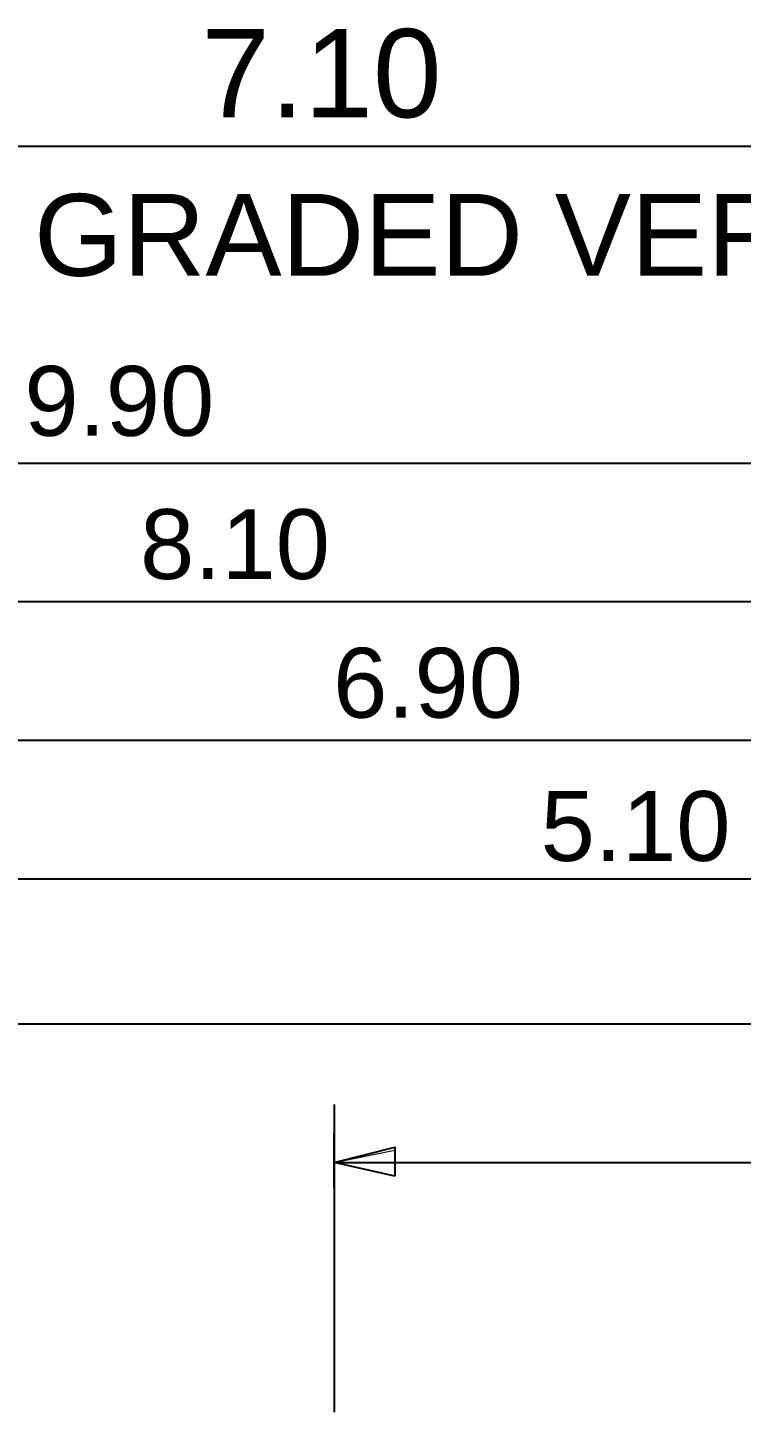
# Model space of a CAD drawing. Header units: inches. Extents: x 2 to 859, y 1 to 607.
# Drawn here: x 608.9 to 639.4, y 451.6 to 510.7 of the extents above; entities that cross this region are included whole.
import ezdxf

# ---------------------------------------------------------------- set-up
doc = ezdxf.new("R2010")
doc.units = ezdxf.units.IN
doc.header["$MEASUREMENT"] = 0
doc.layers.add('PDF_Geometry', color=7, linetype='Continuous', true_color=0x00b8b8)
doc.layers.add('PDF_Text', color=7, linetype='Continuous')
doc.styles.add('PDF Arial', font='arial.ttf')

msp = doc.modelspace()

# ---------------------------------------------------------------- linework, layer by layer
at = {"layer": 'PDF_Geometry', "color": 7, "lineweight": 25}
for points in [[(501.303, 505.661), (692.443, 505.661)], [(484.524, 492.133), (692.313, 492.133)], [(522.31, 486.215), (692.313, 486.215)], [(547.479, 480.297), (692.313, 480.297)], [(579.866, 474.378), (692.313, 474.378)], [(606.271, 468.2), (692.313, 468.2)], [(622.01, 464.753), (622.01, 458.054)], [(622.01, 461.176), (622.01, 463.517)], [(624.611, 461.696), (622.01, 462.282), (624.611, 462.932), (624.611, 461.696)], [(622.01, 462.282), (692.313, 462.282)], [(622.01, 458.054), (622.01, 451.616)]]:
    msp.add_lwpolyline(points, dxfattribs=at)
at = {"layer": 'PDF_Geometry', "color": 7, "lineweight": 0}
for points in [[(624.611, 462.932), (622.01, 462.282), (624.611, 462.802), (624.611, 462.932)], [(622.01, 462.282), (624.611, 462.802), (624.611, 461.696), (622.01, 462.282)]]:
    msp.add_lwpolyline(points, dxfattribs=at)

# ---------------------------------------------------------------- texts
at = {"layer": 'PDF_Text', "attachment_point": 7, "style": 'PDF Arial'}
for s, insert, char_height in [('\\W1.001067;7.10', (616.341, 506.832), 3.77087), ('\\W1.000769;GRADED VERGE / LANDSCAPE', (609.197, 500.073), 3.49155), ('\\W1.001136;9.90', (608.785, 493.253), 2.97945), ('\\W1.001276;8.10', (613.724, 487.14), 2.97945), ('\\W1.000924;6.90', (621.971, 481.221), 2.97945), ('\\W1.001136;5.10', (630.832, 475.108), 2.97945)]:
    msp.add_mtext(s, dxfattribs=dict(at, insert=insert, char_height=char_height))

doc.saveas('drawing.dxf')
